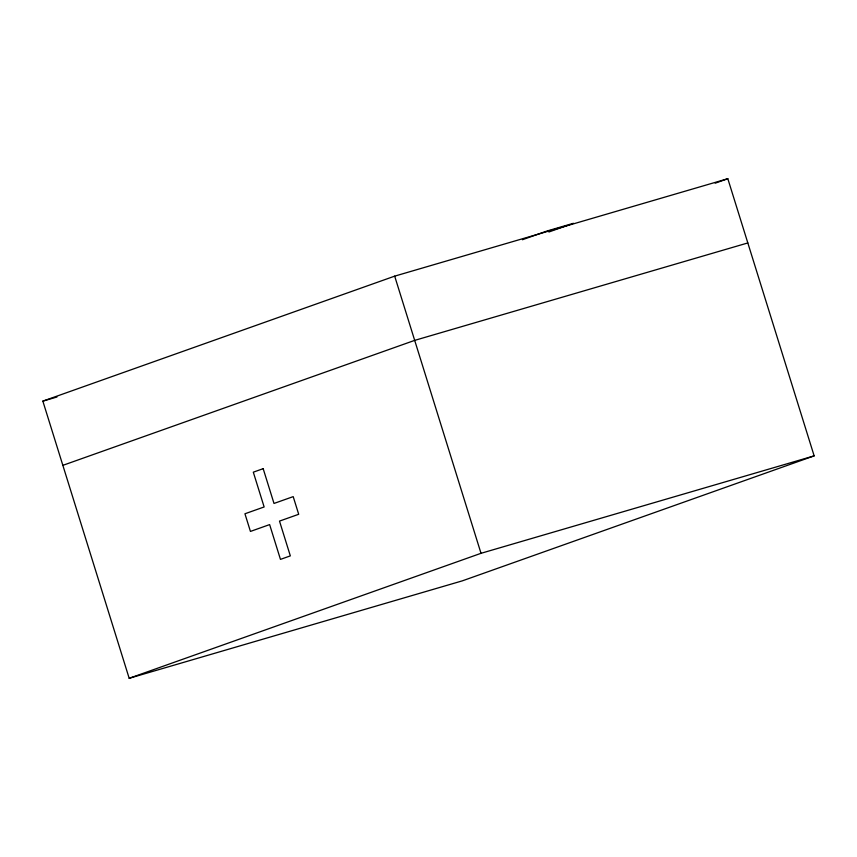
<?xml version="1.0" encoding="UTF-8"?>
<svg xmlns="http://www.w3.org/2000/svg" width="857" height="857" viewBox="0 0 857 857"><rect width="100%" height="100%" fill="white"/><g stroke="black" fill="none" stroke-linecap="round" stroke-linejoin="round"><path stroke-width="1.29" d="M42.85 401.13L394.681 276.147L727.818 178.706L814.15 455.87L462.319 580.853L129.182 678.294L42.85 401.13L56.948 397.005M522.416 239.735L546.948 231.026L573.408 223.291L548.876 232.001M715.209 183.184L727.818 178.706M62.85 465.351L414.681 340.379L747.829 242.938M129.182 678.294L481.013 553.311L814.15 455.87M394.681 276.147L481.013 553.311M263.174 468.672L253.308 472.175L264.138 506.958L244.941 513.772L250.437 531.426L269.634 524.602L280.464 559.385L290.33 555.882L279.5 521.099L298.697 514.286L293.201 496.632L274.004 503.445L263.174 468.672"/></g></svg>
